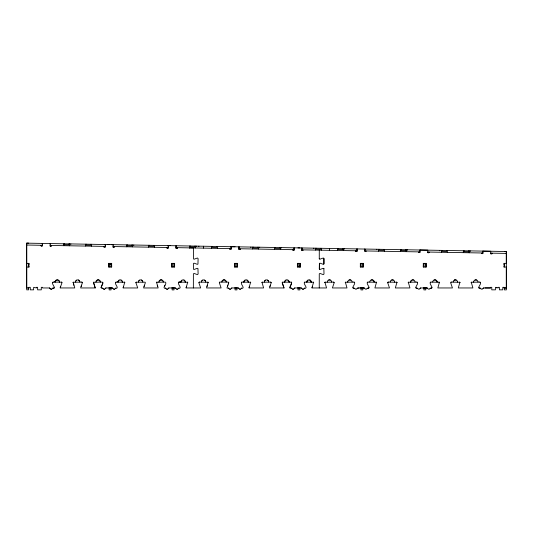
<?xml version="1.0" encoding="UTF-8"?>
<svg xmlns="http://www.w3.org/2000/svg" width="533" height="533" viewBox="0 0 533 533"><rect width="100%" height="100%" fill="white"/><g stroke="black" fill="none" stroke-linecap="round" stroke-linejoin="round"><path stroke-width="0.8" d="M50.215 288.706L49.629 287.98L42.553 287.953L42.553 287.327L41.294 287.327L41.294 289.845L37.623 289.845L37.623 287.327L36.364 287.327L36.364 287.96L33.646 287.327L33.646 289.845L30.281 289.845L30.281 287.327L29.022 287.327L29.022 287.96L26.703 287.96L26.683 243.148L506.33 251.516L506.297 253.408M299.892 267.033L299.892 263.362M319.287 250.144L319.267 258.725L319.92 259.205L323.185 258.025L323.851 258.225L323.997 263.722L323.331 264.348L320.066 263.169L319.4 263.362L319.267 269.005L319.92 269.491L323.185 268.306L323.851 268.505L323.997 274.002L323.331 274.628L319.92 273.422L319.267 273.909L319.254 287.96M504.451 265.774L503.812 265.774L503.812 267.033L506.337 267.033L506.35 287.96L504.045 287.953L504.045 287.327L502.786 287.327L502.786 289.845L499.414 289.845L499.414 287.327L498.155 287.327L498.155 287.96L495.437 287.327L495.437 289.845L491.766 289.845L491.766 287.327L490.507 287.327L490.507 287.96L483.624 287.96L483.031 288.373A1.259 1.259 0 0 1 480.659 288.373C475.423 288.806 482.845 283.343 479.9 282.084L471.272 282.263L472.891 287.96L458.287 287.96L459.899 282.263L451.271 282.084L450.645 282.71L452.444 287.96L437.84 287.96L439.452 282.263L430.831 282.084C427.886 283.343 435.301 288.739 430.078 288.373A1.259 1.259 0 0 1 427.706 288.373L427.106 287.953L420.677 287.96L420.084 288.373A1.259 1.259 0 0 1 417.712 288.373C412.475 288.806 419.897 283.343 416.959 282.084L408.331 282.263L409.944 287.96L395.339 287.96L396.958 282.263L388.33 282.084L387.698 282.71L389.496 287.96L374.899 287.96L376.511 282.263L367.883 282.084C364.945 283.343 372.354 288.739 367.13 288.373A1.259 1.259 0 0 1 364.759 288.373L364.166 287.953L357.73 287.96L357.137 288.373A1.259 1.259 0 0 1 354.771 288.373C349.535 288.806 356.957 283.343 354.012 282.084L345.384 282.263L347.003 287.96L332.399 287.96L334.198 282.71L333.565 282.084L324.937 282.27L326.556 287.96L311.952 287.96L312.418 286.514M504.045 287.953L504.045 287.327M240.176 249.391C240.31 248.012 240.216 250.39 238.917 249.371L238.964 246.852M50.149 246.073L51.408 246.093C51.661 244.88 51.261 246.832 50.149 246.073L50.195 243.554M63.8 244.267L63.773 245.68L63.833 243.794M64.553 243.808L64.533 244.754L68.944 244.827L68.957 243.881M69.643 245.786L69.676 243.894L69.676 245.313M70.836 244.387L70.842 243.914M85.686 246.066L85.746 244.174M86.466 244.187L86.446 245.133L90.85 245.213L90.87 244.267M91.556 246.166L91.616 244.281M103.975 246.386L103.968 247.012L105.228 247.032L105.267 244.52L105.254 245.147M113.089 247.172L114.348 247.192C114.635 246.053 114.149 247.792 113.089 247.172L113.136 244.654M126.741 245.367L126.721 246.779L126.774 244.894M127.494 244.907L127.48 245.846L131.884 245.926L131.898 244.98M132.584 246.886L132.644 244.993M133.783 245.486L133.79 245.013M148.654 247.165L148.687 245.273M149.407 245.287L149.393 246.233L153.797 246.306L153.81 245.367M154.497 247.265L154.53 245.38M170.167 245.653L168.215 245.62L168.168 248.131L166.909 248.111C166.782 246.719 166.889 249.091 168.168 248.131L168.181 247.505L113.103 246.546L113.109 245.913M189.661 247.878L189.688 246.466M189.688 247.878L189.721 245.993M190.441 246.006L190.421 246.946L194.831 247.026L194.845 246.079M195.531 247.985L195.591 246.093M196.724 246.586L196.73 246.113M198.849 246.626L198.856 246.153M203.566 248.125L203.599 246.233M211.574 248.265L211.634 246.373M212.354 246.386L212.334 247.332L216.738 247.405L216.758 246.466M217.444 248.365L217.477 246.479M231.049 249.231L231.069 247.972L231.082 249.231L229.79 249.211L229.803 248.578M231.095 246.712L231.082 247.345L231.129 246.712L235.026 246.779M231.155 246.712L231.129 248.605L176.05 247.638M239.024 246.852L238.991 248.738L294.069 249.704L294.103 247.812L293.996 250.33L293.363 250.317M250.856 247.532L250.863 247.059M252.629 247.565L252.602 248.978L252.662 247.092M253.382 247.105L253.368 248.045L257.772 248.125L257.785 247.179M258.472 249.078L258.505 247.192M259.671 247.685L259.678 247.212M274.542 249.364L274.575 247.472M275.294 247.485L275.281 248.431L279.685 248.505L279.698 247.565M280.385 249.464L280.418 247.572L280.418 248.991M281.584 248.065L281.591 247.598M302.804 250.483C303.61 249.537 303.077 250.836 301.858 250.47L301.971 247.952M313.804 248.631L313.81 248.158M315.549 250.077L315.609 248.191M316.329 248.205L316.309 249.144L320.713 249.224L320.733 248.278M321.419 250.177L321.479 248.291M329.454 250.317L329.487 248.431M337.462 250.457L337.522 248.571M338.242 248.585L338.222 249.531L342.626 249.604L342.646 248.664M343.332 250.563L343.365 248.671L343.365 250.09M344.525 249.164L344.531 248.691M355.751 250.776L355.678 251.409M356.983 248.911L356.937 251.429L355.744 251.409M357.003 251.429L357.043 248.911M366.078 250.956L366.064 251.589L364.805 251.569L364.852 249.051M364.912 249.051L364.878 250.936L419.957 251.902L419.991 250.01M376.744 249.73L376.751 249.257M378.517 251.176L378.55 249.291M379.269 249.304L379.256 250.244L383.66 250.323L383.673 249.377M384.36 251.276L384.393 249.391M400.403 251.556L400.463 249.671M401.182 249.684L401.169 250.63L405.573 250.703L405.586 249.757M406.273 251.663L406.306 249.77L406.306 251.19M407.465 250.263L407.478 249.79M418.632 252.036L418.625 252.509L419.884 252.529L419.924 250.01L427.792 250.15L427.752 252.662L429.005 252.689L429.018 252.056M439.692 250.83L439.698 250.357M441.464 252.276L441.497 250.39M442.217 250.397L442.197 251.343L446.601 251.423L446.621 250.477M447.307 252.376L447.367 250.49M463.377 251.243L463.35 252.655L463.41 250.77M464.13 250.783L464.11 251.729L468.514 251.803L468.534 250.856M469.22 252.762L469.253 250.87L469.253 252.289M470.412 251.363L470.419 250.89M481.579 253.135L481.565 253.608L482.825 253.628L482.871 251.11L490.74 251.25L490.693 253.761L491.952 253.788L491.966 253.155M482.931 251.11L482.898 253.002L427.826 252.036M42.314 244.047L42.32 243.421L42.28 245.933C41.001 246.892 40.888 244.52 41.021 245.913L42.28 245.933L42.294 245.307L26.65 245.033M50.169 244.814L50.155 245.446L105.241 246.406L105.221 247.032L103.962 247.012L103.975 246.386M168.201 246.246L168.215 245.62M238.917 249.371L238.931 248.738M294.003 249.704L294.016 249.071M301.905 247.952L301.858 250.47L302.491 250.477M229.823 249.211L229.836 248.585M136.208 282.184L135.922 282.71L137.721 287.96L123.116 287.96L124.735 282.263L116.101 282.084C113.163 283.356 120.558 288.639 115.355 288.38A1.259 1.259 0 0 1 112.976 288.38L112.39 287.96L105.954 287.96L105.361 288.38A1.259 1.259 0 0 1 102.989 288.38C97.772 288.653 105.174 283.356 102.236 282.084L93.608 282.27L95.227 287.96L80.616 287.96L82.415 282.71L81.789 282.084L73.161 282.27L74.773 287.96L60.169 287.953L60.642 286.507M228.311 283.976L228.757 282.71L228.237 282.09L219.829 282.09L219.316 282.71L221.115 287.953L206.511 287.953L208.123 282.263L199.382 282.09L198.869 282.71L200.668 287.953L186.064 287.96L187.676 282.263L179.048 282.084C176.11 283.356 183.499 288.639 178.302 288.38A1.259 1.259 0 0 1 175.923 288.38L175.33 287.96L168.894 287.96L168.308 288.38A1.259 1.259 0 0 1 165.93 288.38C160.719 288.653 168.115 283.356 165.183 282.084L156.549 282.27L158.168 287.96L143.564 287.96L145.362 282.71L145.083 282.184L136.201 282.184M249.477 286.514L249.004 287.96L263.608 287.953L261.996 282.263L270.624 282.084L271.25 282.71L269.451 287.96L284.056 287.953L282.257 282.71L282.543 282.184L291.304 282.124L291.698 282.71L289.899 287.953M55.539 280.691L55.405 280.871A2.205 2.205 0 0 0 55.052 282.077L55.086 281.677A2.199 2.199 0 0 1 56.045 280.238L57.857 279.965A2.199 2.199 0 0 1 59.283 281.271L59.449 282.077L59.363 281.471A2.205 2.205 0 0 0 59.096 280.871A2.239 2.239 0 0 0 58.637 280.371L57.651 279.918A2.199 2.199 0 0 0 56.844 279.918L56.045 280.238M122.357 281.684L122.397 282.084A2.205 2.205 0 0 0 122.363 281.684L122.244 281.271A2.205 2.205 0 0 0 121.404 280.238L121.004 280.032A2.205 2.205 0 0 0 118.153 281.271L118.026 281.684A2.205 2.205 0 0 0 117.993 282.084L118.026 281.684A2.145 2.145 0 0 1 118.146 281.271L118.353 280.878M247.752 280.691A2.172 2.172 0 0 0 247.059 280.131A2.205 2.205 0 0 0 244.127 281.071A2.145 2.145 0 0 0 243.921 281.684L243.881 282.084L244.241 280.878M310.039 280.125A2.205 2.205 0 0 0 307.075 281.071A2.145 2.145 0 0 0 306.861 281.684L306.828 282.084L307.188 280.878M49.442 287.96L50.035 288.373A1.259 1.259 0 0 0 52.407 288.373C57.637 288.739 50.222 283.343 53.16 282.077L61.688 282.177L61.975 282.71L60.202 287.773M228.744 282.597L226.958 287.96L228.877 288.373A1.259 1.259 0 0 0 231.249 288.373L231.842 287.953L238.278 287.96L238.871 288.373A1.259 1.259 0 0 0 241.242 288.373C246.466 288.739 239.057 283.343 241.995 282.084L250.623 282.263L249.031 287.78M291.211 282.13C292.97 284.169 286.794 288.646 291.824 288.373A1.259 1.259 0 0 0 294.196 288.373L294.789 287.953L301.218 287.96L301.811 288.373A1.259 1.259 0 0 0 304.19 288.373C309.413 288.739 301.998 283.343 304.936 282.084L313.564 282.263L311.978 287.78M324.757 282.71L324.943 282.263M367.257 282.71L367.883 282.084M387.698 282.71L387.884 282.263M430.198 282.71L430.831 282.084M52.534 282.71L53.16 282.077M115.474 282.71L116.107 282.084M117.993 282.084L118.026 281.684M135.922 282.71L136.108 282.263M178.422 282.71L179.048 282.084M181.293 280.878L181.087 281.271A2.145 2.145 0 0 0 180.973 281.684L180.934 282.084L178.935 282.09M219.316 282.71L219.709 282.13M241.362 282.71L241.762 282.13M304.31 282.71L304.709 282.13M345.204 282.71L345.597 282.124M347.756 281.684L347.723 282.084A2.205 2.205 0 0 1 349.315 279.965L350.527 279.965A2.205 2.205 0 0 1 352.126 282.084M408.145 282.71L408.545 282.124M415.067 282.084A2.205 2.205 0 0 0 413.475 279.965L412.262 279.965A2.205 2.205 0 0 0 410.663 282.084L410.703 281.684M471.092 282.71L471.492 282.124M473.644 281.684L473.61 282.084A2.205 2.205 0 0 1 475.203 279.965L476.415 279.965A2.205 2.205 0 0 1 478.014 282.084M55.046 282.077L55.086 281.677M180.973 281.684L180.934 282.084A2.205 2.205 0 0 1 180.973 281.684L181.087 281.271A2.205 2.205 0 0 1 183.952 280.032L184.345 280.238A2.205 2.205 0 0 1 185.191 281.271L185.304 281.684A2.205 2.205 0 0 1 185.344 282.084M352.859 287.82L354.765 288.373M478.747 287.82L480.246 287.987L480.833 288.706M415.807 287.82L417.712 288.373M72.988 282.597L73.261 282.184M81.089 286.507L81.529 285.242M123.143 287.78L123.583 286.507M144.03 286.507L144.476 285.242M164.477 286.507L164.924 285.242M186.084 287.78L186.53 286.507M206.977 286.514L207.424 285.242M227.424 286.514L227.871 285.242M269.925 286.514L270.364 285.242M101.09 287.78L102.849 282.597M198.909 282.483L199.495 282.084M261.856 282.483L262.443 282.084M105.361 288.38L105.954 287.96M115.348 288.38L115.947 287.96M168.301 288.38L168.901 287.96M178.295 288.38L178.895 287.96M231.249 288.38L231.842 287.96M241.242 288.38L241.835 287.96M294.196 288.38L294.789 287.96M304.19 288.38L304.783 287.96M52.234 288.706L52.82 287.987L54.326 287.953M357.137 288.38L359.062 287.96M367.13 288.38L369.036 287.82M420.084 288.38L420.677 287.96M430.078 288.38L431.97 287.78M483.025 288.38L483.624 287.96M75.739 281.071L76.685 280.125M96.187 281.071L97.332 280.032A2.199 2.199 0 0 1 98.951 280.032L100.097 281.071A2.219 2.219 0 0 1 100.344 282.084A2.199 2.199 0 0 0 98.139 279.878A2.199 2.199 0 0 0 95.94 282.084M159.127 281.071L160.273 280.032A2.199 2.199 0 0 1 161.899 280.032L163.045 281.071M201.634 281.071L202.573 280.125M222.074 281.071L223.227 280.032A2.199 2.199 0 0 1 224.846 280.038L225.992 281.071M264.575 281.071L265.521 280.125M284.935 281.071L285.501 280.371A2.179 2.179 0 0 1 286.081 280.032M323.851 264.128L323.997 258.632M319.4 263.362L319.4 269.265M93.708 282.184L93.428 282.71L94.308 285.242M119.179 280.125L118.986 280.238A2.145 2.145 0 0 0 118.466 280.718M139.626 280.125L138.68 281.071A2.219 2.219 0 0 0 138.433 282.084A2.205 2.205 0 0 1 140.639 279.878A2.205 2.205 0 0 1 142.844 282.084M245.073 280.125L244.88 280.238A2.172 2.172 0 0 0 244.374 280.698M308.021 280.125L307.827 280.238A2.145 2.145 0 0 0 307.308 280.718M156.655 282.184L157.002 282.084M325.043 282.184L325.383 282.084M387.984 282.184L388.33 282.084M450.931 282.184L451.271 282.084M371.161 280.032L372.374 279.918A2.145 2.145 0 0 1 372.787 280.032L373.82 280.878L374.179 282.084A2.205 2.205 0 0 0 373.82 280.878L373.686 280.691A2.205 2.205 0 0 0 372.787 280.032L372.374 279.918A2.205 2.205 0 0 0 371.574 279.918L371.161 280.032A2.205 2.205 0 0 0 369.769 282.084M434.109 280.032L435.321 279.918A2.145 2.145 0 0 1 435.728 280.032L436.76 280.878L437.12 282.084A2.205 2.205 0 0 0 436.76 280.878L436.627 280.691A2.205 2.205 0 0 0 435.734 280.032L435.321 279.918A2.205 2.205 0 0 0 434.515 279.918L434.109 280.032A2.205 2.205 0 0 0 432.716 282.084M328.668 280.032L330.08 279.965A2.205 2.205 0 0 1 331.679 282.084L331.646 281.684M349.115 280.032L349.521 279.918A2.205 2.205 0 0 1 350.321 279.918L350.734 280.032M391.608 280.032L393.028 279.965A2.205 2.205 0 0 1 394.627 282.084L394.587 281.684M412.056 280.032L412.469 279.918A2.205 2.205 0 0 1 413.268 279.918L413.681 280.032M454.556 280.032L455.968 279.965A2.205 2.205 0 0 1 457.567 282.084L457.534 281.684M475.003 280.032L475.409 279.918A2.205 2.205 0 0 1 476.216 279.918L476.622 280.032M454.756 279.965L454.962 279.918A2.205 2.205 0 0 1 455.768 279.918L456.175 280.032M51.594 289.153L50.848 289.153M104.541 289.159L103.802 289.159M114.535 289.159L113.789 289.159M167.489 289.159L166.742 289.159M177.482 289.159L176.736 289.159M230.436 289.159L229.69 289.159M240.43 289.159L239.683 289.159M293.383 289.159L292.637 289.159M303.37 289.159L302.631 289.159M282.89 282.084L282.17 282.71L283.969 287.96M27.863 287.96L28.442 287.953M28.589 243.108L26.703 243.108L26.703 289.845L28.589 289.845L28.589 287.327M504.445 251.623L506.33 251.623L506.33 289.892L504.445 289.892L504.445 287.374M26.697 263.362L29.215 263.362L29.222 264.621L28.582 264.621M109.172 264.201L111.057 264.201M109.165 264.621L108.539 264.621L108.539 263.362L111.683 263.362L111.683 264.621L111.057 264.621M172.112 264.621L171.479 264.621L171.479 263.362L174.631 263.362L174.631 264.621L173.998 264.621M235.06 264.621L234.433 264.621L234.433 263.362L237.578 263.362L237.578 264.621L236.952 264.621M298.007 264.621L297.374 264.621L297.374 263.362L300.525 263.362L300.525 264.621L299.892 264.621L299.892 266.926M360.948 264.621L360.321 264.621L360.321 263.362L363.466 263.362L363.466 264.621L362.84 264.621M423.895 264.621L423.262 264.621L423.262 263.362L426.413 263.362L426.413 264.621L425.78 264.621M504.451 264.621L503.812 264.621L503.818 263.362L506.33 263.362L506.317 253.408L490.766 253.135M28.582 265.774L29.222 265.774L29.222 267.033L26.703 267.033M108.539 265.774L109.165 265.774M111.057 265.774L111.683 265.774M171.479 265.774L172.112 265.774M173.998 265.774L174.631 265.774M234.433 265.774L235.06 265.774M236.952 265.774L237.578 265.774M297.374 265.774L298.007 265.774M299.892 265.774L300.525 265.774M360.321 265.774L360.948 265.774M362.84 265.774L363.466 265.774M423.262 265.774L423.895 265.774M425.78 265.774L426.413 265.774M108.545 266.72L109.172 266.72M111.057 266.72L111.69 266.72M171.486 266.72L172.119 266.72M174.005 266.72L174.631 266.72M234.433 266.72L235.06 266.72M236.952 266.72L237.578 266.72M297.374 266.72L298.007 266.72M299.892 266.72L300.525 266.72M360.321 266.72L360.948 266.72M362.84 266.72L363.466 266.72M423.262 266.72L423.895 266.72M425.78 266.72L426.413 266.72M109.172 288L111.057 288M172.119 288L174.005 288M235.06 288L236.952 288M298.007 288L299.892 288M360.948 288L364.166 287.953L364.759 288.373M423.895 288L427.106 287.953L427.699 288.373M484.95 287.953L490.507 287.953M504.445 288L506.33 288M107.233 244.554L109.232 244.587M111.17 244.62L113.136 244.654M297.974 247.885L299.939 247.918M239.23 249.377L239.863 249.384M293.05 250.317C292.291 249.364 292.75 250.637 293.996 250.33M481.565 253.608L482.825 253.628M189.362 247.872L193.392 247.945L193.512 258.985L194.179 259.185L197.443 258.005L198.109 258.632L197.956 264.128L197.297 264.321L194.032 263.142L193.379 263.628L193.426 269.145L194.032 269.491L197.297 268.306L197.963 268.505L198.109 274.002L197.437 274.628L194.032 273.422L193.379 273.909L193.366 287.96M301.938 249.837L357.01 250.803M418.625 252.509L419.884 252.529M427.752 252.662L429.005 252.689M490.693 253.761L491.952 253.788M479.9 282.084L480.533 282.71M439.012 282.084L439.638 282.71M416.959 282.084L417.586 282.71M396.512 282.084L397.145 282.71M376.065 282.084L376.684 282.597M354.012 282.084L354.598 282.477M124.282 282.084L124.869 282.477M81.789 282.084L82.315 282.37M61.342 282.077L61.968 282.71M301.218 287.96L301.811 288.38M291.231 287.96L291.824 288.38M238.278 287.96L238.871 288.38M228.284 287.96L228.877 288.38M175.33 287.96L175.83 288.213M165.337 287.96L165.843 288.213M112.383 287.96L112.889 288.213M102.389 287.96L102.982 288.38M393.234 280.032L392.821 279.918A2.205 2.205 0 0 0 392.022 279.918L391.815 279.965A2.205 2.205 0 0 0 390.216 282.084M330.287 280.032L329.88 279.918A2.205 2.205 0 0 0 329.074 279.918L328.868 279.965A2.205 2.205 0 0 0 327.275 282.084M313.351 282.13L313.704 282.483M250.41 282.13L250.763 282.483M187.463 282.124L187.816 282.477M459.686 282.124L460.086 282.71M333.798 282.124L334.151 282.477M309.84 280.032L310.239 280.238A2.205 2.205 0 0 1 311.079 281.271L311.199 281.684A2.205 2.205 0 0 1 311.232 282.084L311.199 281.684M246.899 280.032L247.292 280.238A2.205 2.205 0 0 1 248.131 281.271L248.251 281.684A2.205 2.205 0 0 1 248.291 282.084A2.172 2.172 0 0 0 247.992 281.058M270.857 282.13L271.21 282.483M207.91 282.13L208.263 282.483M287.9 280.125L288.846 281.071M323.744 268.405L323.984 268.772M319.4 258.985L319.254 258.578M268.492 281.071L267.919 280.371A2.179 2.179 0 0 0 267.546 280.125M205.545 281.071L204.978 280.371A2.179 2.179 0 0 0 204.599 280.125M142.597 281.071L142.031 280.371A2.179 2.179 0 0 0 141.452 280.032M79.65 281.071L79.084 280.371A2.179 2.179 0 0 0 78.504 280.032M157.255 285.242L157.695 286.507M94.747 286.507L95.22 287.913M73.421 283.976L73.86 285.242M248.251 281.684L248.291 282.084M185.304 281.684L185.344 282.084M504.445 263.362L504.445 267.033M496.696 287.327L496.696 287.96M426.413 265.461L426.413 267.033L423.262 267.033L423.262 265.461M425.78 263.362L425.78 267.033M425.78 287.374L425.78 289.892L423.895 289.892L423.895 287.374M423.895 263.362L423.895 267.033M363.466 265.461L363.466 267.033L360.321 267.033L360.321 265.461M362.84 263.362L362.84 267.033M362.84 287.374L362.84 289.892L360.948 289.892L360.948 287.374M360.948 263.362L360.948 267.033M300.525 265.461L300.525 267.033L297.374 267.033L297.374 265.461M299.892 287.374L299.892 289.892L298.007 289.892L298.007 287.374M298.007 263.362L298.007 267.033M237.578 265.461L237.578 267.033L234.433 267.033L234.433 265.461M236.952 263.362L236.952 267.033M236.952 287.374L236.952 289.892L235.06 289.892L235.06 287.374M235.06 263.362L235.06 267.033M174.631 265.461L174.631 267.033L171.479 267.033L171.486 265.461M174.005 263.362L174.005 267.033M174.005 287.374L174.005 289.892L172.119 289.892L172.119 287.374M172.119 263.362L172.119 267.033M111.69 265.461L111.683 267.033L108.539 267.033L108.545 265.461M111.057 263.362L111.057 267.033M111.057 287.374L111.057 289.892L109.172 289.892L109.172 287.374M109.172 263.362L109.172 267.033M28.589 263.362L28.589 267.033M453.163 282.084A2.205 2.205 0 0 1 454.756 279.965M284.775 282.084A2.199 2.199 0 0 1 284.815 281.677M289.139 281.677A2.199 2.199 0 0 1 289.179 282.084M264.328 282.084A2.205 2.205 0 0 1 266.533 279.878A2.205 2.205 0 0 1 268.739 282.084M243.881 282.084A2.205 2.205 0 0 1 243.921 281.677M306.828 282.084A2.205 2.205 0 0 1 306.861 281.677M221.835 282.084A2.199 2.199 0 0 1 224.033 279.878A2.199 2.199 0 0 1 226.239 282.084M201.387 282.084A2.205 2.205 0 0 1 203.586 279.878A2.205 2.205 0 0 1 205.791 282.084M59.416 281.677A2.205 2.205 0 0 1 59.456 282.077M158.887 282.084A2.199 2.199 0 0 1 161.086 279.878A2.199 2.199 0 0 1 163.285 282.084M75.493 282.084A2.205 2.205 0 0 1 77.698 279.878A2.205 2.205 0 0 1 79.897 282.084M181.413 280.718A2.145 2.145 0 0 1 181.913 280.265M183.865 280.065A2.145 2.145 0 0 1 184.751 280.718M185.078 281.271A2.145 2.145 0 0 1 185.224 282.064M120.924 280.065A2.145 2.145 0 0 1 121.804 280.718M122.13 281.271A2.145 2.145 0 0 1 122.284 282.064M309.959 280.158A2.145 2.145 0 0 1 310.646 280.718M310.879 281.078A2.145 2.145 0 0 1 311.119 282.064M284.689 282.084A2.199 2.199 0 0 1 286.887 279.878A2.199 2.199 0 0 1 289.093 282.084M410.663 282.084A2.212 2.212 0 0 1 411.156 280.691M177.269 247.818L177.262 248.291L176.003 248.271L176.043 245.753L176.037 248.271L177.296 248.291L177.269 247.818"/></g></svg>
